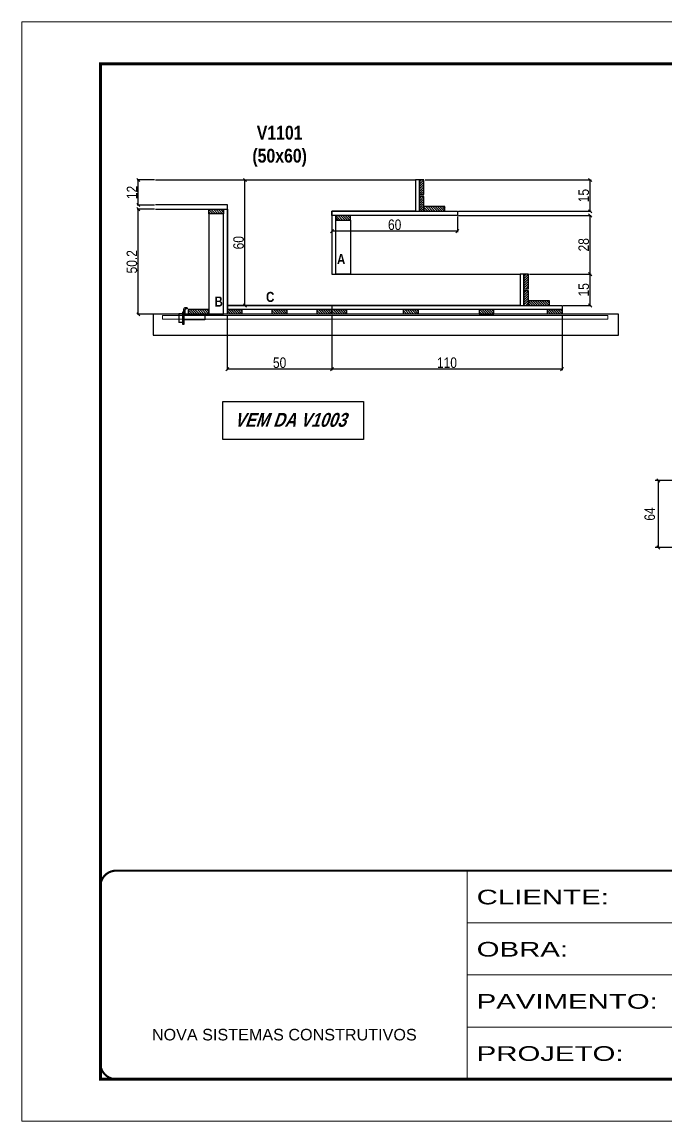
# Model space of a CAD drawing. Extents: x 3309 to 9563, y -2522 to 14608.
# Drawn here: x 4908 to 5523, y 12409 to 13459 of the extents above; entities that cross this region are included whole.
import ezdxf

# ---------------------------------------------------------------- set-up
doc = ezdxf.new("R2010")
doc.units = 0
doc.linetypes.add('CONTINUO', pattern=[0])
doc.linetypes.add('DASHED', pattern=[0.75, 0.5, -0.25])
for name, color, linetype in [('barrote', 251, 'Continuous'), ('COTA', 241, 'Continuous'), ('detalhes', 4, 'Continuous'), ('NOMENCLATURA', 7, 'Continuous'), ('Painéis', 200, 'Continuous'), ('presilha', 1, 'Continuous'), ('SARR_2.2x10', 60, 'Continuous'), ('SARR_2.2x7', 40, 'Continuous'), ('SARR_3.5x7', 81, 'Continuous')]:
    doc.layers.add(name, color=color, linetype=linetype)
for name, color, linetype, lineweight in [('CONCRETO', 251, 'Continuous', 25), ('Folhas', 255, 'Continuous', 9), ('SARRAFO DE PRESSAO', 251, 'DASHED', 9), ('SCO-___-LAJ', 2, 'Continuous', 0)]:
    doc.layers.add(name, color=color, linetype=linetype, lineweight=lineweight)
doc.styles.add('ARIAL', font='arial.ttf')
doc.styles.add('COTA TECNICA', font='techl___.ttf', dxfattribs={"height": 10})
doc.styles.add('COTA TECNICA 2X', font='techl___.ttf', dxfattribs={"height": 10})
doc.styles.add('TECNICA', font='techb___.ttf', dxfattribs={"height": 10})
doc.styles.add('Tecnologia', font='')
doc.styles.get('Tecnologia').set_extended_font_data('Forgotten Futurist')
doc.dimstyles.new('PAINEL', dxfattribs={"dimtxt": 10, "dimasz": 3, "dimexe": 3, "dimexo": 3, "dimgap": 3, "dimtad": 1, "dimdec": 1, "dimzin": 12, "dimdsep": 46, "dimtxsty": 'COTA TECNICA', "dimblk1": 'OBLIQUE', "dimblk2": 'OBLIQUE', "dimsah": 1, "dimcen": 0.9, "dimclrd": 4, "dimclre": 4, "dimclrt": 240, "dimadec": 1, "dimazin": 3, "dimtfac": 1, "dimtdec": 1, "dimtmove": 0, "dimatfit": 3, "dimfxl": 1, "dimtolj": 1, "dimtzin": 12, "dimarcsym": 0})
doc.dimstyles.new('SECAO', dxfattribs={"dimscale": 0.333333, "dimtxt": 5, "dimasz": 9, "dimexe": 3, "dimexo": 3, "dimgap": 3, "dimtad": 1, "dimdec": 1, "dimlfac": 0.5, "dimzin": 12, "dimdsep": 46, "dimtxsty": 'COTA TECNICA 2X', "dimblk1": 'OBLIQUE', "dimblk2": 'OBLIQUE', "dimsah": 1, "dimcen": 0.9, "dimclrd": 4, "dimclre": 4, "dimclrt": 240, "dimadec": 1, "dimazin": 3, "dimtfac": 1, "dimtdec": 1, "dimtmove": 0, "dimatfit": 3, "dimfxl": 1, "dimtolj": 1, "dimtzin": 12, "dimarcsym": 0})

# ---------------------------------------------------------------- blocks, each defined once
blk = doc.blocks.new('9999999999')
at = {"color": 30, "linetype": 'CONTINUO'}
for p, q in [((98564.6, 34230.2), (98564.6, 34429.4)), ((98564.6, 34379.6), (99584, 34379.6)), ((98564.6, 34329.8), (99488, 34329.8)), ((98564.6, 34280), (99488, 34280))]:
    blk.add_line(p, q, dxfattribs=at)
at = {"color": 30, "linetype": 'CONTINUO', "const_width": 2}
blk.add_lwpolyline([(99584, 34230.2), (99584, 34414.4, 0.414214), (99569, 34429.4), (98229, 34429.4, 0.414214), (98214, 34414.4), (98214, 34245.2, 0.414214), (98229, 34230.2), (99584, 34230.2)], format="xyb", dxfattribs=at)
at = {"layer": 'Folhas'}
blk.add_lwpolyline([(98139, 34190.2), (99624, 34190.2), (99624, 35240.2), (98139, 35240.2)], close=True, dxfattribs=at)
at = {"layer": 'Folhas', "color": 30, "const_width": 3}
blk.add_lwpolyline([(98214, 34230.2), (99584, 34230.2), (99584, 35200.2), (98214, 35200.2)], close=True, dxfattribs=at)
at = {"color": 7, "linetype": 'Continuous', "ltscale": 5, "style": 'ARIAL'}
blk.add_text('NOVA SISTEMAS CONSTRUTIVOS', height=11.059, dxfattribs=at).set_placement((98263.2, 34267.2))
at = {"layer": 'Folhas', "color": 7, "style": 'Tecnologia', "width": 1.5}
for s, p in [('CLIENTE:', (98573.7, 34397.2)), ('OBRA:', (98573.7, 34347.3)), ('PAVIMENTO:', (98573.7, 34297.5)), ('PROJETO:', (98573.7, 34247.7))]:
    blk.add_text(s, height=14, dxfattribs=at).set_placement(p)
blk = doc.blocks.new('_Oblique')
at = {"color": 0, "linetype": 'ByBlock', "lineweight": -2}
blk.add_line((-0.5, -0.5), (0.5, 0.5), dxfattribs=at)
blk = doc.blocks.new('*D2779')
at = {"layer": 'COTA', "color": 4, "lineweight": -2, "transparency": 16777216}
for p, q in [((5543.9, 13021.2), (5513.2, 13021.2)), ((5516.2, 13021.2), (5516.2, 12957.2)), ((5543.9, 12957.2), (5513.2, 12957.2))]:
    blk.add_line(p, q, dxfattribs=at)
at = {"layer": 'Defpoints', "color": 0, "transparency": 16777216}
for p in [(5546.9, 13021.2, 0), (5516.2, 12957.2), (5546.9, 12957.2, 0)]:
    blk.add_point(p, dxfattribs=at)
at = {"layer": 'COTA', "color": 4, "lineweight": -2, "transparency": 16777216, "xscale": 3, "yscale": 3, "zscale": 3}
for p, rotation in [((5516.2, 13021.2), 90), ((5516.2, 12957.2), 270)]:
    blk.add_blockref('_Oblique', p, dxfattribs=dict(at, rotation=rotation))
at = {"layer": 'COTA', "color": 240, "transparency": 16777216, "insert": (5508.1, 12989.2), "char_height": 10, "attachment_point": 5, "rotation": 90, "style": 'COTA TECNICA'}
blk.add_mtext('\\A1;64', dxfattribs=at)
blk = doc.blocks.new('*D2780')
at = {"layer": 'COTA', "color": 4, "lineweight": -2, "transparency": 16777216}
for p, q in [((5105.2, 13308.4), (5122.1, 13308.4)), ((5121.1, 13188.4), (5121.1, 13308.4)), ((5105.2, 13188.4), (5122.1, 13188.4))]:
    blk.add_line(p, q, dxfattribs=at)
at = {"layer": 'Defpoints', "color": 0, "transparency": 16777216}
for p in [(5104.2, 13308.4), (5121.1, 13308.4), (5104.2, 13188.4)]:
    blk.add_point(p, dxfattribs=at)
at = {"layer": 'COTA', "color": 4, "lineweight": -2, "transparency": 16777216, "xscale": 3, "yscale": 3, "zscale": 3}
for p, rotation in [((5121.1, 13308.4), 90), ((5121.1, 13188.4), 270)]:
    blk.add_blockref('_Oblique', p, dxfattribs=dict(at, rotation=rotation))
at = {"layer": 'COTA', "color": 240, "transparency": 16777216, "insert": (5115, 13248.4), "char_height": 10, "attachment_point": 5, "rotation": 90, "style": 'COTA TECNICA 2X'}
blk.add_mtext('\\A1;60', dxfattribs=at)
blk = doc.blocks.new('*D2781')
at = {"layer": 'COTA', "color": 4, "lineweight": -2, "transparency": 16777216}
for p, q in [((5204.2, 13179), (5204.2, 13126.6)), ((5424.2, 13179), (5424.2, 13126.6)), ((5424.2, 13127.6), (5204.2, 13127.6))]:
    blk.add_line(p, q, dxfattribs=at)
at = {"layer": 'Defpoints', "color": 0, "transparency": 16777216}
for p in [(5204.2, 13180), (5424.2, 13180), (5204.2, 13127.6)]:
    blk.add_point(p, dxfattribs=at)
at = {"layer": 'COTA', "color": 4, "lineweight": -2, "transparency": 16777216, "xscale": 3, "yscale": 3, "zscale": 3, "rotation": 180}
blk.add_blockref('_Oblique', (5204.2, 13127.6), dxfattribs=at)
at = {"layer": 'COTA', "color": 4, "lineweight": -2, "transparency": 16777216, "xscale": 3, "yscale": 3, "zscale": 3}
blk.add_blockref('_Oblique', (5424.2, 13127.6), dxfattribs=at)
at = {"layer": 'COTA', "color": 240, "transparency": 16777216, "insert": (5314.2, 13133.7), "char_height": 10, "attachment_point": 5, "style": 'COTA TECNICA 2X'}
blk.add_mtext('\\A1;110', dxfattribs=at)
blk = doc.blocks.new('*D2782')
at = {"layer": 'COTA', "color": 4, "lineweight": -2, "transparency": 16777216}
for p, q in [((5104.2, 13179), (5104.2, 13126.6)), ((5204.2, 13179), (5204.2, 13126.6)), ((5204.2, 13127.6), (5104.2, 13127.6))]:
    blk.add_line(p, q, dxfattribs=at)
at = {"layer": 'Defpoints', "color": 0, "transparency": 16777216}
for p in [(5104.2, 13180), (5204.2, 13180), (5104.2, 13127.6)]:
    blk.add_point(p, dxfattribs=at)
at = {"layer": 'COTA', "color": 4, "lineweight": -2, "transparency": 16777216, "xscale": 3, "yscale": 3, "zscale": 3, "rotation": 180}
blk.add_blockref('_Oblique', (5104.2, 13127.6), dxfattribs=at)
at = {"layer": 'COTA', "color": 4, "lineweight": -2, "transparency": 16777216, "xscale": 3, "yscale": 3, "zscale": 3}
blk.add_blockref('_Oblique', (5204.2, 13127.6), dxfattribs=at)
at = {"layer": 'COTA', "color": 240, "transparency": 16777216, "insert": (5154.2, 13133.7), "char_height": 10, "attachment_point": 5, "style": 'COTA TECNICA 2X'}
blk.add_mtext('\\A1;50', dxfattribs=at)
blk = doc.blocks.new('*D2783')
at = {"layer": 'COTA', "color": 4, "lineweight": -2, "transparency": 16777216}
for p, q in [((5393.2, 13218.4), (5452.1, 13218.4)), ((5451.1, 13188.4), (5451.1, 13218.4)), ((5425.2, 13188.4), (5452.1, 13188.4))]:
    blk.add_line(p, q, dxfattribs=at)
at = {"layer": 'Defpoints', "color": 0, "transparency": 16777216}
for p in [(5392.2, 13218.4), (5451.1, 13218.4), (5424.2, 13188.4)]:
    blk.add_point(p, dxfattribs=at)
at = {"layer": 'COTA', "color": 4, "lineweight": -2, "transparency": 16777216, "xscale": 3, "yscale": 3, "zscale": 3}
for p, rotation in [((5451.1, 13218.4), 90), ((5451.1, 13188.4), 270)]:
    blk.add_blockref('_Oblique', p, dxfattribs=dict(at, rotation=rotation))
at = {"layer": 'COTA', "color": 240, "transparency": 16777216, "insert": (5445, 13203.4), "char_height": 10, "attachment_point": 5, "rotation": 90, "style": 'COTA TECNICA 2X'}
blk.add_mtext('\\A1;15', dxfattribs=at)
blk = doc.blocks.new('*D2784')
at = {"layer": 'COTA', "color": 4, "lineweight": -2, "transparency": 16777216}
for p, q in [((5325.2, 13274.4), (5452.1, 13274.4)), ((5451.1, 13218.4), (5451.1, 13274.4)), ((5393.2, 13218.4), (5452.1, 13218.4))]:
    blk.add_line(p, q, dxfattribs=at)
at = {"layer": 'Defpoints', "color": 0, "transparency": 16777216}
for p in [(5324.2, 13274.4), (5451.1, 13274.4), (5392.2, 13218.4)]:
    blk.add_point(p, dxfattribs=at)
at = {"layer": 'COTA', "color": 4, "lineweight": -2, "transparency": 16777216, "xscale": 3, "yscale": 3, "zscale": 3}
for p, rotation in [((5451.1, 13274.4), 90), ((5451.1, 13218.4), 270)]:
    blk.add_blockref('_Oblique', p, dxfattribs=dict(at, rotation=rotation))
at = {"layer": 'COTA', "color": 240, "transparency": 16777216, "insert": (5445, 13246.4), "char_height": 10, "attachment_point": 5, "rotation": 90, "style": 'COTA TECNICA 2X'}
blk.add_mtext('\\A1;28', dxfattribs=at)
blk = doc.blocks.new('*D2785')
at = {"layer": 'COTA', "color": 4, "lineweight": -2, "transparency": 16777216}
for p, q in [((5293.2, 13308.4), (5452.1, 13308.4)), ((5451.1, 13278.4), (5451.1, 13308.4)), ((5325.2, 13278.4), (5452.1, 13278.4))]:
    blk.add_line(p, q, dxfattribs=at)
at = {"layer": 'Defpoints', "color": 0, "transparency": 16777216}
for p in [(5292.2, 13308.4), (5451.1, 13308.4), (5324.2, 13278.4)]:
    blk.add_point(p, dxfattribs=at)
at = {"layer": 'COTA', "color": 4, "lineweight": -2, "transparency": 16777216, "xscale": 3, "yscale": 3, "zscale": 3}
for p, rotation in [((5451.1, 13308.4), 90), ((5451.1, 13278.4), 270)]:
    blk.add_blockref('_Oblique', p, dxfattribs=dict(at, rotation=rotation))
at = {"layer": 'COTA', "color": 240, "transparency": 16777216, "insert": (5445, 13293.4), "char_height": 10, "attachment_point": 5, "rotation": 90, "style": 'COTA TECNICA 2X'}
blk.add_mtext('\\A1;15', dxfattribs=at)
blk = doc.blocks.new('*D2786')
at = {"layer": 'COTA', "color": 4, "lineweight": -2, "transparency": 16777216}
for p, q in [((5034.5, 13280.4), (5018.1, 13280.4)), ((5019.1, 13180), (5019.1, 13280.4)), ((5065.6, 13180), (5018.1, 13180))]:
    blk.add_line(p, q, dxfattribs=at)
at = {"layer": 'Defpoints', "color": 0, "transparency": 16777216}
for p in [(5019.1, 13280.4), (5035.5, 13280.4), (5066.6, 13180)]:
    blk.add_point(p, dxfattribs=at)
at = {"layer": 'COTA', "color": 4, "lineweight": -2, "transparency": 16777216, "xscale": 3, "yscale": 3, "zscale": 3}
for p, rotation in [((5019.1, 13280.4), 90), ((5019.1, 13180), 270)]:
    blk.add_blockref('_Oblique', p, dxfattribs=dict(at, rotation=rotation))
at = {"layer": 'COTA', "color": 240, "transparency": 16777216, "insert": (5013, 13230.2), "char_height": 10, "attachment_point": 5, "rotation": 90, "style": 'COTA TECNICA 2X'}
blk.add_mtext('\\A1;50.2', dxfattribs=at)
blk = doc.blocks.new('*D2787')
at = {"layer": 'COTA', "color": 4, "lineweight": -2, "transparency": 16777216}
for p, q in [((5034.5, 13308.4), (5018.1, 13308.4)), ((5019.1, 13284.4), (5019.1, 13308.4)), ((5034.5, 13284.4), (5018.1, 13284.4))]:
    blk.add_line(p, q, dxfattribs=at)
at = {"layer": 'Defpoints', "color": 0, "transparency": 16777216}
for p in [(5019.1, 13308.4), (5035.5, 13308.4), (5035.5, 13284.4)]:
    blk.add_point(p, dxfattribs=at)
at = {"layer": 'COTA', "color": 4, "lineweight": -2, "transparency": 16777216, "xscale": 3, "yscale": 3, "zscale": 3}
for p, rotation in [((5019.1, 13308.4), 90), ((5019.1, 13284.4), 270)]:
    blk.add_blockref('_Oblique', p, dxfattribs=dict(at, rotation=rotation))
at = {"layer": 'COTA', "color": 240, "transparency": 16777216, "insert": (5013.1, 13296.4), "char_height": 10, "attachment_point": 5, "rotation": 90, "style": 'COTA TECNICA 2X'}
blk.add_mtext('\\A1;12', dxfattribs=at)
blk = doc.blocks.new('*D2788')
at = {"layer": 'COTA', "color": 4, "lineweight": -2, "transparency": 16777216}
for p, q in [((5204.2, 13273.4), (5204.2, 13258.4)), ((5324.2, 13273.4), (5324.2, 13258.4)), ((5324.2, 13259.4), (5204.2, 13259.4))]:
    blk.add_line(p, q, dxfattribs=at)
at = {"layer": 'Defpoints', "color": 0, "transparency": 16777216}
for p in [(5204.2, 13274.4), (5324.2, 13274.4), (5204.2, 13259.4)]:
    blk.add_point(p, dxfattribs=at)
at = {"layer": 'COTA', "color": 4, "lineweight": -2, "transparency": 16777216, "xscale": 3, "yscale": 3, "zscale": 3, "rotation": 180}
blk.add_blockref('_Oblique', (5204.2, 13259.4), dxfattribs=at)
at = {"layer": 'COTA', "color": 4, "lineweight": -2, "transparency": 16777216, "xscale": 3, "yscale": 3, "zscale": 3}
blk.add_blockref('_Oblique', (5324.2, 13259.4), dxfattribs=at)
at = {"layer": 'COTA', "color": 240, "transparency": 16777216, "insert": (5264.2, 13265.5), "char_height": 10, "attachment_point": 5, "style": 'COTA TECNICA 2X'}
blk.add_mtext('\\A1;60', dxfattribs=at)
blk = doc.blocks.new('PRESILHA METÁLICA 1')
at = {"layer": 'presilha'}
for p, q in [((7.5, 10.6), (7.5, 19.9)), ((12, 21), (8.6, 21)), ((9, 11.6), (9, 18.9)), ((12, 19.5), (9.6, 19.5)), ((12, 21), (12, 19.5)), ((0, 13), (6, 13)), ((0, 13), (0, 0)), ((6, 0), (0, 0)), ((6, 15.5), (7.5, 15.5)), ((6, -2.5), (6, 15.5)), ((6, 13), (6, 0)), ((7.5, 15.5), (7.5, -2.5)), ((37.5, 4.1), (7.5, 4.1)), ((37.5, 11), (9.6, 11)), ((37.5, 11), (37.5, 4.1)), ((7.5, -2.5), (6, -2.5))]:
    blk.add_line(p, q, dxfattribs=at)
for centre, radius, start, end in [((8.6, 19.9), 1.14, 90, 180), ((9.6, 18.9), 0.57, 90, 180), ((9.6, 11.6), 0.57, 180, 270)]:
    blk.add_arc(centre, radius, start, end, dxfattribs=at)

msp = doc.modelspace()

# ---------------------------------------------------------------- hatches: boundary and pattern name
at = {"layer": 'SARR_2.2x10'}
h = msp.add_hatch(dxfattribs=at)
h.set_pattern_fill('ANSI31', color=256, scale=0.5, angle=90)
h.set_pattern_definition([(135, (38121.0718, -110233.7237), (-1.122532015, -1.122532015), [])])
h.paths.add_polyline_path([(5312.23, 13282.85), (5312.23, 13278.45), (5292.23, 13278.45), (5292.23, 13282.85)])
h = msp.add_hatch(dxfattribs=at)
h.set_pattern_fill('ANSI31', color=256, scale=0.5, angle=90)
h.set_pattern_definition([(135, (38421.0718, -110323.7237), (-1.122532015, -1.122532015), [])])
h.paths.add_polyline_path([(5412.23, 13192.85), (5412.23, 13188.45), (5392.23, 13188.45), (5392.23, 13192.85)])
h = msp.add_hatch(dxfattribs=at)
h.set_pattern_fill('ANSI31', color=256, scale=0.5, angle=90)
h.set_pattern_definition([(135, (38506.6718, -110332.1237), (-1.122532015, -1.122532015), [])])
h.paths.add_polyline_path([(5086.63, 13184.45), (5086.63, 13180.05), (5066.63, 13180.05), (5066.63, 13184.45)])
at = {"layer": 'SARR_2.2x7'}
h = msp.add_hatch(dxfattribs=at)
h.set_pattern_fill('ANSI31', color=256, scale=0.5)
h.set_pattern_definition([(45, (-118564.6365, -19879.0927), (-1.122532015, 1.122532015), [])])
h.paths.add_polyline_path([(5287.83, 13294.45), (5292.23, 13294.45), (5292.23, 13308.45), (5287.83, 13308.45)])
h = msp.add_hatch(dxfattribs=at)
h.set_pattern_fill('ANSI31', color=256, scale=0.5)
h.set_pattern_definition([(45, (-118564.6365, -19895.0927), (-1.122532015, 1.122532015), [])])
h.paths.add_polyline_path([(5287.83, 13278.45), (5292.23, 13278.45), (5292.23, 13292.45), (5287.83, 13292.45)])
h = msp.add_hatch(dxfattribs=at)
h.set_pattern_fill('ANSI31', color=256, scale=0.5, angle=90)
h.set_pattern_definition([(135, (38407.4718, -110236.1237), (-1.122532015, -1.122532015), [])])
h.paths.add_polyline_path([(5100.63, 13280.45), (5100.63, 13276.05), (5086.63, 13276.05), (5086.63, 13280.45)])
h = msp.add_hatch(dxfattribs=at)
h.set_pattern_fill('ANSI31', color=256, scale=0.5, angle=90)
h.set_pattern_definition([(135, (38405.4718, -110242.1237), (-1.122532015, -1.122532015), [])])
h.paths.add_polyline_path([(5207.83, 13274.45), (5207.83, 13270.05), (5221.83, 13270.05), (5221.83, 13274.45)])
h = msp.add_hatch(dxfattribs=at)
h.set_pattern_fill('ANSI31', color=256, scale=0.5)
h.set_pattern_definition([(45, (-118264.6365, -19969.0927), (-1.122532015, 1.122532015), [])])
h.paths.add_polyline_path([(5387.83, 13204.45), (5392.23, 13204.45), (5392.23, 13218.45), (5387.83, 13218.45)])
h = msp.add_hatch(dxfattribs=at)
h.set_pattern_fill('ANSI31', color=256, scale=0.5)
h.set_pattern_definition([(45, (-118264.6365, -19985.0927), (-1.122532015, 1.122532015), [])])
h.paths.add_polyline_path([(5387.83, 13188.45), (5392.23, 13188.45), (5392.23, 13202.45), (5387.83, 13202.45)])
h = msp.add_hatch(dxfattribs=at)
h.set_pattern_fill('ANSI31', color=256, scale=0.5, angle=90)
h.set_pattern_definition([(135, (38291.7707, -110332.1237), (-1.122532015, -1.122532015), [])])
h.paths.add_polyline_path([(5118.23, 13184.45), (5118.23, 13180.05), (5104.23, 13180.05), (5104.23, 13184.45)])
h = msp.add_hatch(dxfattribs=at)
h.set_pattern_fill('ANSI31', color=256, scale=0.5, angle=90)
h.set_pattern_definition([(135, (38334.7707, -110332.1237), (-1.122532015, -1.122532015), [])])
h.paths.add_polyline_path([(5161.23, 13184.45), (5161.23, 13180.05), (5147.23, 13180.05), (5147.23, 13184.45)])
h = msp.add_hatch(dxfattribs=at)
h.set_pattern_fill('ANSI31', color=256, scale=0.5, angle=90)
h.set_pattern_definition([(135, (38377.7707, -110332.1237), (-1.122532015, -1.122532015), [])])
h.paths.add_polyline_path([(5204.23, 13184.45), (5204.23, 13180.05), (5190.23, 13180.05), (5190.23, 13184.45)])
h = msp.add_hatch(dxfattribs=at)
h.set_pattern_fill('ANSI31', color=256, scale=0.5, angle=90)
h.set_pattern_definition([(135, (38391.7707, -110332.1237), (-1.122532015, -1.122532015), [])])
h.paths.add_polyline_path([(5218.23, 13184.45), (5218.23, 13180.05), (5204.23, 13180.05), (5204.23, 13184.45)])
h = msp.add_hatch(dxfattribs=at)
h.set_pattern_fill('ANSI31', color=256, scale=0.5, angle=90)
h.set_pattern_definition([(135, (38460.1986, -110332.1237), (-1.122532015, -1.122532015), [])])
h.paths.add_polyline_path([(5286.66, 13184.45), (5286.66, 13180.05), (5272.66, 13180.05), (5272.66, 13184.45)])
h = msp.add_hatch(dxfattribs=at)
h.set_pattern_fill('ANSI31', color=256, scale=0.5, angle=90)
h.set_pattern_definition([(135, (38449.0277, -110332.1237), (-1.122532015, -1.122532015), [])])
h.paths.add_polyline_path([(5345.09, 13184.45), (5345.09, 13180.05), (5359.09, 13180.05), (5359.09, 13184.45)])
h = msp.add_hatch(dxfattribs=at)
h.set_pattern_fill('ANSI31', color=256, scale=0.5, angle=90)
h.set_pattern_definition([(135, (38597.7707, -110332.1237), (-1.122532015, -1.122532015), [])])
h.paths.add_polyline_path([(5424.23, 13184.45), (5424.23, 13180.05), (5410.23, 13180.05), (5410.23, 13184.45)])

# ---------------------------------------------------------------- linework, layer by layer
at = {"layer": 'barrote', "elevation": 0}
msp.add_lwpolyline([(5033.18, 13160.05), (5478.19, 13160.05), (5478.19, 13180.05), (5033.18, 13180.05)], close=True, dxfattribs=at)
at = {"layer": 'CONCRETO', "linetype": 'Continuous'}
for points in [[(5284.23, 13308.45), (5284.23, 13278.45), (5204.23, 13278.45), (5204.23, 13218.45), (5384.23, 13218.45), (5384.23, 13188.45), (5104.23, 13188.45), (5104.23, 13284.45), (5035.53, 13284.45)], [(5035.53, 13308.45), (5284.23, 13308.45)]]:
    msp.add_lwpolyline(points, dxfattribs=at)
at = {"layer": 'NOMENCLATURA', "elevation": 0}
msp.add_lwpolyline([(5099.79, 13096.71), (5234.33, 13096.71), (5234.33, 13060.25), (5099.79, 13060.25)], close=True, dxfattribs=at)
at = {"layer": 'Painéis', "linetype": 'Continuous'}
msp.add_line((5204.23, 13188.45), (5204.23, 13184.45), dxfattribs=at)
at = {"layer": 'Painéis', "linetype": 'Continuous', "elevation": 0}
for points in [[(5287.83, 13278.45), (5287.83, 13308.45), (5284.23, 13308.45), (5284.23, 13278.45)], [(5100.63, 13180.05), (5100.63, 13280.45), (5104.23, 13280.45), (5104.23, 13180.05)], [(5207.83, 13218.45), (5207.83, 13274.45), (5204.23, 13274.45), (5204.23, 13218.45)], [(5387.83, 13188.45), (5387.83, 13218.45), (5384.23, 13218.45), (5384.23, 13188.45)]]:
    msp.add_lwpolyline(points, close=True, dxfattribs=at)
at = {"layer": 'Painéis', "linetype": 'Continuous'}
msp.add_lwpolyline([(5035.53, 13280.45), (5104.23, 13280.45), (5104.23, 13284.45), (5035.53, 13284.45)], dxfattribs=at)
for points in [[(5204.23, 13278.45), (5324.23, 13278.45), (5324.23, 13274.45), (5204.23, 13274.45)], [(5104.23, 13188.45), (5424.23, 13188.45), (5424.23, 13184.45), (5104.23, 13184.45)]]:
    msp.add_lwpolyline(points, close=True, dxfattribs=at)
at = {"layer": 'SARR_2.2x10', "elevation": 0}
for points in [[(5312.23, 13282.85), (5292.23, 13282.85), (5292.23, 13278.45), (5312.23, 13278.45)], [(5412.23, 13192.85), (5392.23, 13192.85), (5392.23, 13188.45), (5412.23, 13188.45)], [(5086.63, 13184.45), (5066.63, 13184.45), (5066.63, 13180.05), (5086.63, 13180.05)]]:
    msp.add_lwpolyline(points, close=True, dxfattribs=at)
at = {"layer": 'SARR_2.2x7', "elevation": 0}
for points in [[(5287.83, 13308.45), (5287.83, 13294.45), (5292.23, 13294.45), (5292.23, 13308.45)], [(5287.83, 13292.45), (5287.83, 13278.45), (5292.23, 13278.45), (5292.23, 13292.45)], [(5387.83, 13218.45), (5387.83, 13204.45), (5392.23, 13204.45), (5392.23, 13218.45)], [(5387.83, 13202.45), (5387.83, 13188.45), (5392.23, 13188.45), (5392.23, 13202.45)], [(5104.23, 13184.45), (5118.23, 13184.45), (5118.23, 13180.05), (5104.23, 13180.05)], [(5147.23, 13184.45), (5161.23, 13184.45), (5161.23, 13180.05), (5147.23, 13180.05)]]:
    msp.add_lwpolyline(points, close=True, dxfattribs=at)
at = {"layer": 'SARR_2.2x7'}
for points in [[(5086.63, 13280.45), (5100.63, 13280.45), (5100.63, 13276.05), (5086.63, 13276.05)], [(5221.83, 13274.45), (5207.83, 13274.45), (5207.83, 13270.05), (5221.83, 13270.05)], [(5190.23, 13184.45), (5204.23, 13184.45), (5204.23, 13180.05), (5190.23, 13180.05)], [(5204.23, 13184.45), (5218.23, 13184.45), (5218.23, 13180.05), (5204.23, 13180.05)], [(5272.66, 13184.45), (5286.66, 13184.45), (5286.66, 13180.05), (5272.66, 13180.05)], [(5359.09, 13184.45), (5345.09, 13184.45), (5345.09, 13180.05), (5359.09, 13180.05)], [(5410.23, 13184.45), (5424.23, 13184.45), (5424.23, 13180.05), (5410.23, 13180.05)]]:
    msp.add_lwpolyline(points, close=True, dxfattribs=at)
at = {"layer": 'SARR_3.5x7', "elevation": 0}
for points in [[(5100.63, 13276.05), (5086.63, 13276.05), (5086.63, 13180.05), (5100.63, 13180.05)], [(5207.83, 13270.05), (5221.83, 13270.05), (5221.83, 13218.45), (5207.83, 13218.45)]]:
    msp.add_lwpolyline(points, close=True, dxfattribs=at)
at = {"layer": 'SCO-___-LAJ', "color": 1, "elevation": 0}
msp.add_lwpolyline([(5042.18, 13178.71), (5468.1, 13178.71), (5468.1, 13175.51), (5042.18, 13175.51)], close=True, dxfattribs=at)

# ---------------------------------------------------------------- block references
at = {"layer": 'presilha', "xscale": 0.6666666666666666, "yscale": 0.6666666666666666, "zscale": 0.6666666666666666}
msp.add_blockref('PRESILHA METÁLICA 1', (5057.76, 13172.08), dxfattribs=at)
at = {"layer": 'SARRAFO DE PRESSAO', "color": 6, "linetype": 'ByBlock'}
msp.add_blockref('9999999999', (-93231.11, -21780.92), dxfattribs=at)

# ---------------------------------------------------------------- texts
at = {"layer": 'detalhes', "style": 'TECNICA'}
for s, p in [('A', (5209.06, 13227.93)), ('C', (5141.21, 13191.8)), ('B', (5091.96, 13187.4))]:
    msp.add_text(s, height=9.6, dxfattribs=at).set_placement(p)
at = {"layer": 'NOMENCLATURA', "insert": (5154.23, 13360.14), "char_height": 13.2, "attachment_point": 2, "style": 'TECNICA'}
msp.add_mtext_dynamic_manual_height_columns('V1101\\P(50x60)', width=300.2766, gutter_width=1, heights=[0], dxfattribs=at)
at = {"layer": 'NOMENCLATURA', "insert": (5164.23, 13085.75), "char_height": 13.2, "width": 300.2766, "attachment_point": 2, "style": 'TECNICA'}
msp.add_mtext('{\\Q19;VEM DA V1003}', dxfattribs=at)

# ---------------------------------------------------------------- dimensions: what is measured, and where the dimension line sits
at = {"layer": 'COTA'}
for base, p1, p2, angle, dimstyle, picture, middle in [((5019.13, 13308.45), (5035.53, 13284.45), (5035.53, 13308.45), 90, 'SECAO', '*D2787', (5013.08, 13296.45)), ((5121.09, 13308.45), (5104.23, 13188.45), (5104.23, 13308.45), 90, 'SECAO', '*D2780', (5114.99, 13248.45)), ((5451.11, 13308.45), (5324.23, 13278.45), (5292.23, 13308.45), 90, 'SECAO', '*D2785', (5445, 13293.45)), ((5019.13, 13280.45), (5066.63, 13180.05), (5035.53, 13280.45), 90, 'SECAO', '*D2786', (5013.02, 13230.25)), ((5204.23, 13259.38), (5324.23, 13274.45), (5204.23, 13274.45), 180, 'SECAO', '*D2788', (5264.23, 13265.48)), ((5451.11, 13274.45), (5392.23, 13218.45), (5324.23, 13274.45), 90, 'SECAO', '*D2784', (5445.01, 13246.45)), ((5451.11, 13218.45), (5424.23, 13188.45), (5392.23, 13218.45), 90, 'SECAO', '*D2783', (5445, 13203.45)), ((5104.23, 13127.6), (5204.23, 13180.05), (5104.23, 13180.05), 180, 'SECAO', '*D2782', (5154.23, 13133.71)), ((5204.23, 13127.6), (5424.23, 13180.05), (5204.23, 13180.05), 180, 'SECAO', '*D2781', (5314.23, 13133.7)), ((5516.18, 12957.21), (5546.93, 13021.21, 0), (5546.93, 12957.21, 0), 90, 'PAINEL', '*D2779', (5508.07, 12989.21))]:
    dim = msp.add_linear_dim(base=base, p1=p1, p2=p2, angle=angle, dimstyle=dimstyle, dxfattribs=at)
    dim.commit()
    dim.dimension.update_dxf_attribs({"geometry": picture, "text_midpoint": middle})

doc.saveas('drawing.dxf')
